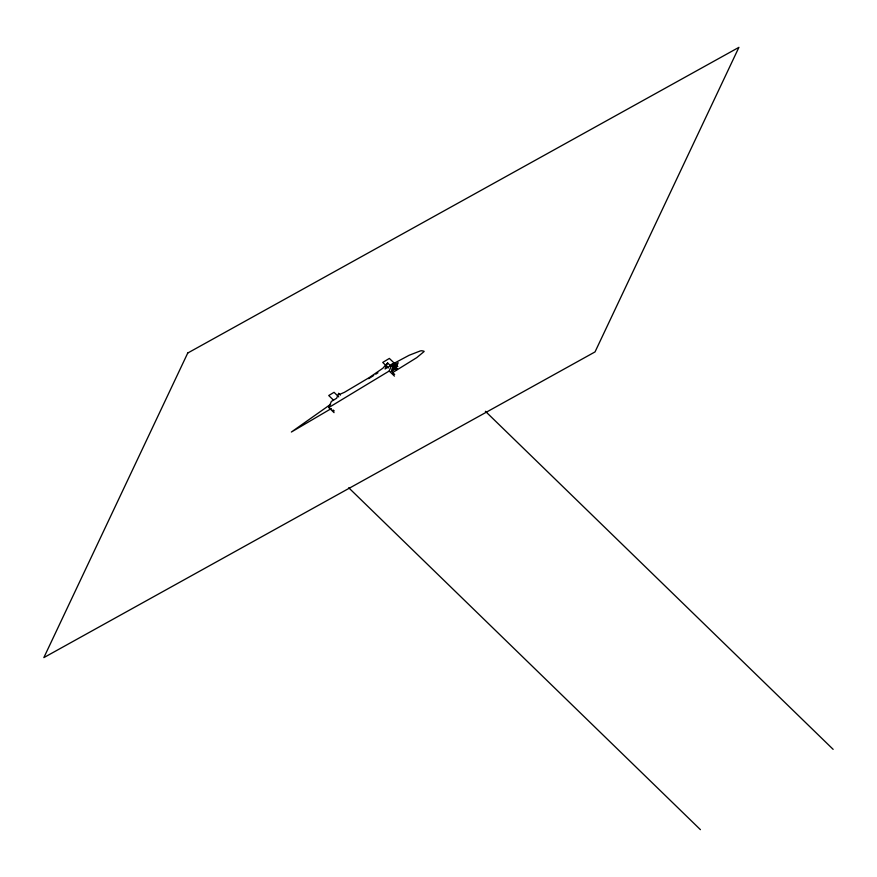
<?xml version="1.0" encoding="UTF-8"?>
<svg xmlns="http://www.w3.org/2000/svg" width="877" height="877" viewBox="0 0 877 877"><rect width="100%" height="100%" fill="white"/><g stroke="black" fill="none" stroke-linecap="round" stroke-linejoin="round"><path stroke-width="1.32" d="M340.419 395.099L338.665 393.4L338.665 394.31L339.706 394.354L344.398 392.337L369.447 377.472L382.832 368.252L387.601 362.914L391.109 366.323M334.06 412.65L328.809 407.542L331.342 401.458L336.647 398.246L338.665 393.4M387.601 362.914L385.08 368.976L391.723 364.953L395.659 368.789L391.241 371.464M328.809 407.542L389.202 371.015L392.227 363.747L397.478 368.855M395.659 368.789L398.18 362.727L392.644 366.082M330.618 404.33L291.372 432.032L331.374 408.529M368.691 378.678L373.701 375.466M375.773 374.161L377.932 372.813M392.71 369.666L396.163 367.573M392.512 372.67L416.739 357.652L424.062 351.567A2.883 0.932 -45.8 0 0 424.051 351.228L421.793 350.745A31.144 10.02 -45.8 0 0 420.236 350.964L409.186 355.251L390.133 365.424M485.387 411.291L833.15 749.353M397.862 366.674L389.366 358.419L382.734 362.431L388.39 367.934M389.202 371.015L394.453 376.112M338.763 396.897L334.049 392.315L328.732 395.527L333.457 400.109M348.717 487.776L700.416 829.653M394.683 374.402A3.87 2.313 58.8 0 1 392.03 368.658A3.87 2.313 58.8 0 1 396.557 369.897M393.017 367.035A2.905 0.932 -45.8 0 1 395.68 365.775A2.905 0.932 -45.8 0 1 393.894 368.778M392.995 369.491A2.905 0.932 -45.8 0 1 392.436 369.798M334.28 410.94A3.87 2.313 58.8 0 1 333.019 409.932M187.744 353.025L43.85 657.597L595.023 351.918L738.916 47.347L187.744 353.025"/></g></svg>
